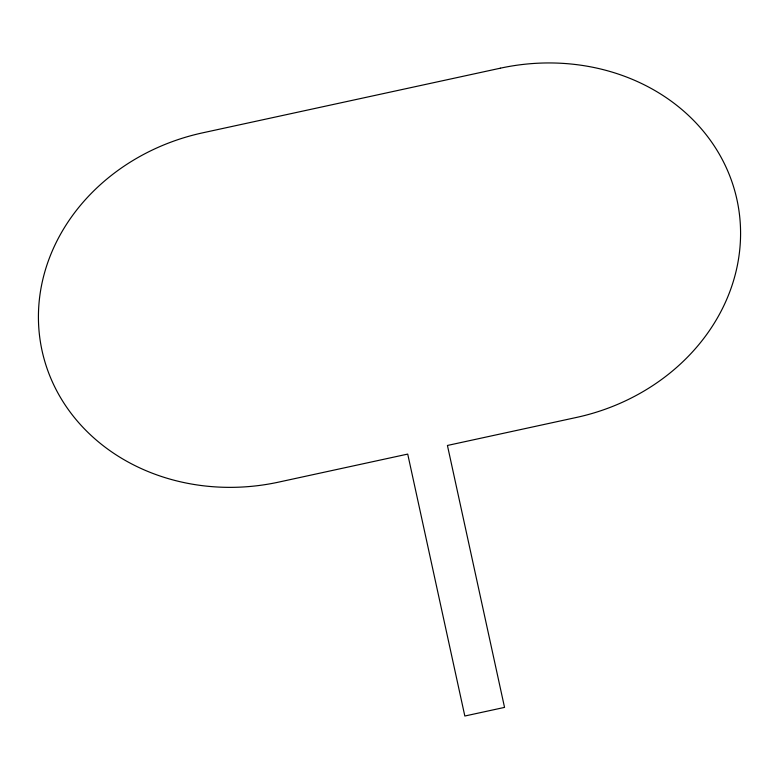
<?xml version="1.0" encoding="UTF-8"?>
<svg xmlns="http://www.w3.org/2000/svg" width="779" height="779" viewBox="0 0 779 779"><rect width="100%" height="100%" fill="white"/><g stroke="black" fill="none" stroke-linecap="round" stroke-linejoin="round"><path stroke-width="1.17" d="M500.342 68.192L202.511 132.868A203.173 178.722 -12.1 0 0 42.037 350.608A203.173 178.722 -12.1 0 0 278.658 482.113L407.719 454.089L464.829 716.018L504.539 707.4L447.428 445.461L576.489 417.437A203.173 178.722 -12.1 0 0 736.963 199.697A203.173 178.722 -12.1 0 0 500.342 68.192"/></g></svg>
